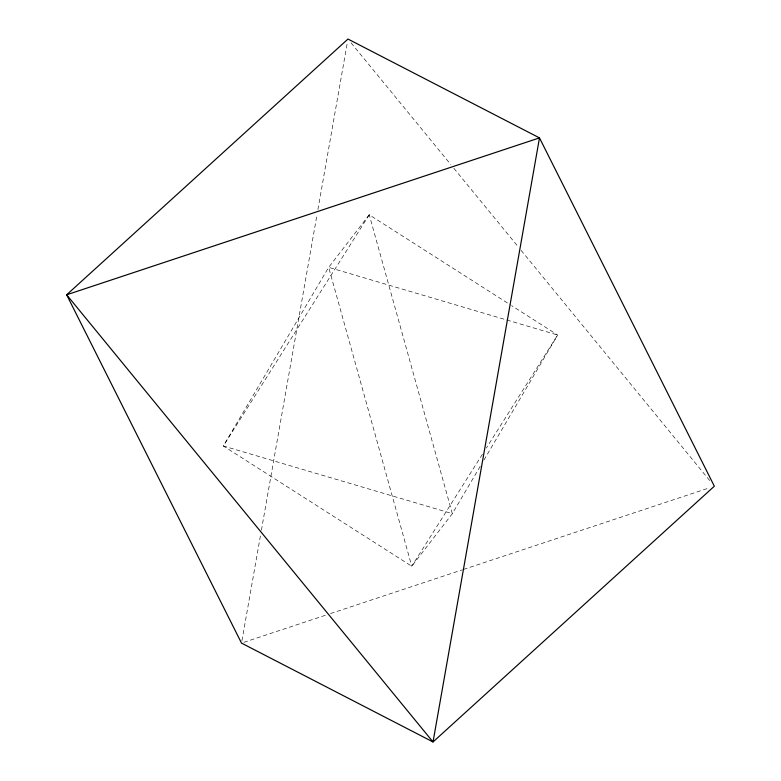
<?xml version="1.0" encoding="UTF-8"?>
<svg xmlns="http://www.w3.org/2000/svg" width="781" height="781" viewBox="0 0 781 781"><rect width="100%" height="100%" fill="white"/><g stroke="black" fill="none" stroke-linecap="round" stroke-linejoin="round"><path stroke-width="0.59" stroke-dasharray="3.9 2.93" d="M241.944 640.713L260.561 535.034M261.41 530.231L317.066 214.384M317.916 209.581L347.33 42.652M480.208 466.364L452.326 513.654L411.763 566.225L223.337 445.98L328.674 267.346L369.237 214.775L510.559 304.961M483.927 460.058L557.673 335.02L511.584 305.615M482.443 454.22L411.763 566.225L328.674 267.346L557.673 335.02L486.338 448.06M243.828 642.343L325.911 615.106M330.529 613.573L462.323 569.837M463.475 569.456L709.714 487.735M351.06 42.828L450.774 164.518M453.859 168.286L518.018 246.591M521.112 250.359L709.704 480.54M369.237 214.775L223.337 445.98L452.326 513.654L369.237 214.775"/><path stroke-width="1.17" d="M539.486 137.886L433.025 741.95L241.514 643.114L66.658 294.798L347.975 39.05L539.486 137.886L714.342 486.202L433.025 741.95L66.658 294.798L539.486 137.886"/></g></svg>
